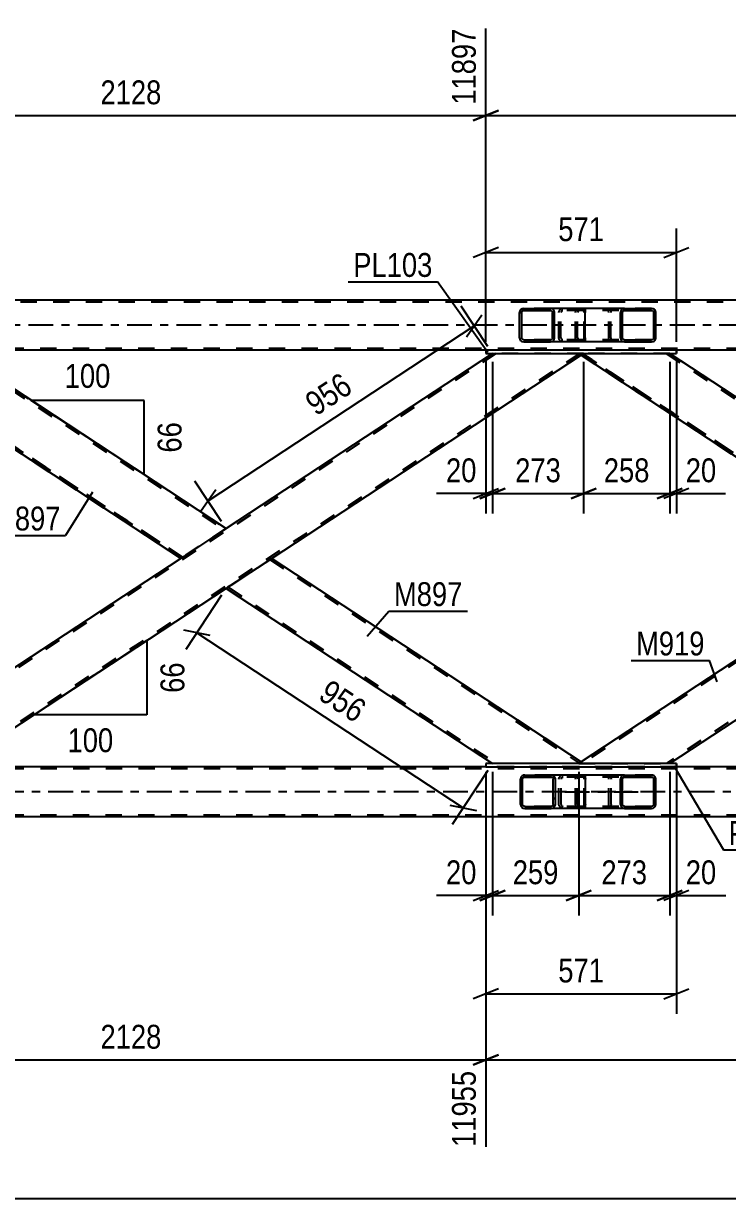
# Model space of a CAD drawing. Header units: millimetres. Extents: x -857 to 332, y -866 to -25.
# Drawn here: x -409.2 to -324.7, y -596 to -454.9 of the extents above; entities that cross this region are included whole.
import ezdxf

# ---------------------------------------------------------------- set-up
doc = ezdxf.new("R2010")
doc.units = ezdxf.units.MM
doc.linetypes.add('DXK_LINE_DOT2', pattern=[3.9198, 1.9599, -1.9599])
doc.linetypes.add('DXK_LINE_DOT3', pattern=[5.9187, 2.979, -0.9799, 0.9799, -0.9799])
doc.styles.add('Arial Narrow', font='ARIALN.TTF', dxfattribs={"height": 0.2})

# ---------------------------------------------------------------- blocks, each defined once
blk = doc.blocks.new('Part-570388934-8568 - 8534')
at = {"color": 2, "linetype": 'Continuous'}
for p, q in [((-384.43, -522.45), (-379.41, -519.15)), ((-379.41, -519.15), (-379.41, -519.15)), ((-379.41, -519.15), (-342.3, -543.56)), ((-384.83, -522.72), (-384.87, -522.74)), ((-384.87, -522.74), (-384.87, -522.74)), ((-384.87, -522.74), (-352.93, -543.75)), ((-384.43, -522.45), (-384.83, -522.72)), ((-342.33, -543.58), (-342.59, -543.75)), ((-342.58, -543.75), (-342.54, -543.71)), ((-342.3, -543.56), (-342.33, -543.58)), ((-342.3, -543.56), (-342.3, -543.56))]:
    blk.add_line(p, q, dxfattribs=at)
at = {"color": 7, "linetype": 'DXK_LINE_DOT2'}
for p, q in [((-379.63, -519.29), (-379.63, -519.29)), ((-379.63, -519.29), (-342.52, -543.7)), ((-379.63, -519.29), (-342.52, -543.7)), ((-379.41, -519.15), (-379.41, -519.15)), ((-379.41, -519.15), (-342.3, -543.56)), ((-384.87, -522.74), (-352.93, -543.75)), ((-384.43, -522.45), (-384.74, -522.65)), ((-384.51, -522.51), (-384.65, -522.59)), ((-384.65, -522.59), (-384.63, -522.58)), ((-384.65, -522.59), (-384.65, -522.59)), ((-384.65, -522.59), (-352.49, -543.75)), ((-384.65, -522.59), (-352.49, -543.75)), ((-384.59, -522.55), (-384.43, -522.45)), ((-342.58, -543.75), (-352.93, -543.75)), ((-342.59, -543.75), (-342.57, -543.73)), ((-342.54, -543.71), (-342.58, -543.75)), ((-342.43, -543.64), (-342.57, -543.73)), ((-342.54, -543.71), (-342.52, -543.7)), ((-342.52, -543.7), (-342.54, -543.71)), ((-342.52, -543.7), (-342.52, -543.7)), ((-342.3, -543.56), (-342.3, -543.56))]:
    blk.add_line(p, q, dxfattribs=at)
blk = doc.blocks.new('Part-570388934-8553 - 8534')
at = {"color": 7, "linetype": 'DXK_LINE_DOT2'}
for p, q in [((-352.49, -494.55), (-427.29, -543.75)), ((-342.45, -494.55), (-417.24, -543.75)), ((-342.01, -494.55), (-352.93, -494.55)), ((-352.93, -494.55), (-352.93, -494.55)), ((-342.01, -494.55), (-342.3, -494.74)), ((-342.01, -494.55), (-342.01, -494.55)), ((-384.87, -515.56), (-390.33, -519.15)), ((-379.41, -519.15), (-384.87, -522.74)), ((-427.72, -543.75), (-427.43, -543.56)), ((-427.72, -543.75), (-427.72, -543.75)), ((-427.72, -543.75), (-416.81, -543.75))]:
    blk.add_line(p, q, dxfattribs=at)
at = {"color": 2, "linetype": 'Continuous'}
for p, q in [((-352.93, -494.55), (-384.87, -515.56)), ((-342.3, -494.74), (-379.41, -519.15)), ((-390.33, -519.15), (-427.43, -543.56)), ((-384.87, -522.74), (-416.81, -543.75))]:
    blk.add_line(p, q, dxfattribs=at)
blk = doc.blocks.new('Part-570388934-8610 - 8534')
at = {"linetype": 'Continuous'}
h = blk.add_hatch(dxfattribs=at)
h.set_pattern_fill('', scale=0.7, style=0, pattern_type=0)
h.set_pattern_definition([(45, (-349.6388, -492.8504), (-1.57154, 1.57154), [])])
h.paths.add_polyline_path([(-349.68, -492.67), (-349.64, -492.85), (-349.53, -493.01), (-349.37, -493.11), (-349.17, -493.15), (-345.98, -493.15), (-345.79, -493.11), (-345.63, -493.01), (-345.52, -492.85), (-345.48, -492.67), (-345.48, -489.63), (-345.52, -489.44), (-345.63, -489.29), (-345.79, -489.18), (-345.98, -489.15), (-349.17, -489.15), (-349.37, -489.18), (-349.53, -489.29), (-349.64, -489.44), (-349.68, -489.63)])
h.paths.add_polyline_path([(-349.41, -489.53), (-349.35, -489.46), (-349.27, -489.4), (-349.17, -489.39), (-345.98, -489.39), (-345.89, -489.4), (-345.81, -489.46), (-345.75, -489.53), (-345.73, -489.63), (-345.73, -492.67), (-345.75, -492.76), (-345.81, -492.84), (-345.89, -492.89), (-345.98, -492.91), (-349.17, -492.91), (-349.27, -492.89), (-349.35, -492.84), (-349.41, -492.76), (-349.43, -492.67), (-349.43, -489.63)])
at = {"color": 2, "linetype": 'Continuous'}
for p, q in [((-349.17, -489.15), (-349.37, -489.18)), ((-349.27, -489.4), (-349.17, -489.39)), ((-349.17, -489.15), (-345.98, -489.15)), ((-349.17, -489.39), (-345.98, -489.39)), ((-342.07, -489.15), (-345.98, -489.15)), ((-345.79, -489.18), (-345.98, -489.15)), ((-345.98, -489.39), (-345.89, -489.4)), ((-342.07, -489.15), (-341.97, -489.18)), ((-341.97, -489.18), (-341.88, -489.29)), ((-341.88, -489.29), (-341.83, -489.44)), ((-349.64, -489.44), (-349.68, -489.63)), ((-349.68, -492.67), (-349.68, -489.63)), ((-349.43, -489.63), (-349.41, -489.53)), ((-349.43, -492.67), (-349.43, -489.63)), ((-349.41, -489.53), (-349.35, -489.46)), ((-349.35, -489.46), (-349.27, -489.4)), ((-345.89, -489.4), (-345.81, -489.46)), ((-345.81, -489.46), (-345.75, -489.53)), ((-345.75, -489.53), (-345.73, -489.63)), ((-345.73, -492.67), (-345.73, -489.63)), ((-345.48, -489.63), (-345.52, -489.44)), ((-345.48, -492.67), (-345.48, -489.63)), ((-341.83, -489.44), (-341.81, -489.63)), ((-341.81, -492.67), (-341.81, -489.63)), ((-349.68, -492.67), (-349.64, -492.85)), ((-349.41, -492.76), (-349.43, -492.67)), ((-349.35, -492.84), (-349.41, -492.76)), ((-349.37, -493.11), (-349.17, -493.15)), ((-349.27, -492.89), (-349.35, -492.84)), ((-349.17, -492.91), (-349.27, -492.89)), ((-349.17, -492.91), (-345.98, -492.91)), ((-349.17, -493.15), (-345.98, -493.15)), ((-345.89, -492.89), (-345.98, -492.91)), ((-345.98, -493.15), (-345.79, -493.11)), ((-342.07, -493.15), (-345.98, -493.15)), ((-345.81, -492.84), (-345.89, -492.89)), ((-345.75, -492.76), (-345.81, -492.84)), ((-345.73, -492.67), (-345.75, -492.76)), ((-345.52, -492.85), (-345.48, -492.67)), ((-341.97, -493.11), (-342.07, -493.15)), ((-341.88, -493.01), (-341.97, -493.11)), ((-341.83, -492.85), (-341.88, -493.01)), ((-341.81, -492.67), (-341.83, -492.85))]:
    blk.add_line(p, q, dxfattribs=at)
at = {"color": 7, "linetype": 'DXK_LINE_DOT2'}
for p, q in [((-345.98, -489.15), (-349.17, -489.15)), ((-342.07, -489.39), (-349.17, -489.39)), ((-344.67, -489.18), (-344.48, -489.15)), ((-344.58, -489.4), (-344.48, -489.39)), ((-342.97, -489.39), (-342.97, -489.15)), ((-342.02, -489.4), (-342.07, -489.39)), ((-344.99, -489.63), (-344.95, -489.44)), ((-344.99, -492.67), (-344.99, -489.63)), ((-344.71, -489.53), (-344.73, -489.63)), ((-344.73, -492.67), (-344.73, -489.63)), ((-344.66, -489.46), (-344.71, -489.53)), ((-344.66, -489.46), (-344.64, -489.44)), ((-344.64, -489.44), (-344.58, -489.4)), ((-341.98, -489.46), (-342.02, -489.4)), ((-341.95, -489.53), (-341.98, -489.46)), ((-341.94, -489.63), (-341.95, -489.53)), ((-341.94, -492.67), (-341.94, -489.63)), ((-342.07, -492.91), (-349.17, -492.91)), ((-345.98, -493.15), (-349.17, -493.15)), ((-344.95, -492.85), (-344.99, -492.67)), ((-344.73, -492.67), (-344.71, -492.76)), ((-344.71, -492.76), (-344.66, -492.84)), ((-344.48, -493.15), (-344.67, -493.11)), ((-344.66, -492.84), (-344.64, -492.85)), ((-344.64, -492.85), (-344.58, -492.89)), ((-344.58, -492.89), (-344.48, -492.91)), ((-342.97, -493.15), (-342.97, -492.91)), ((-342.07, -492.91), (-342.02, -492.89)), ((-342.02, -492.89), (-341.98, -492.84)), ((-341.98, -492.84), (-341.95, -492.76)), ((-341.95, -492.76), (-341.94, -492.67))]:
    blk.add_line(p, q, dxfattribs=at)
at = {"color": 2, "linetype": 'Continuous'}
for centre, start, end in [((-349.19, -489.64), 111.1513, 156.1048), ((-345.97, -489.64), 23.8952, 68.8487), ((-349.19, -492.65), 203.8952, 248.8487), ((-345.97, -492.65), 291.1513, 336.1048)]:
    blk.add_arc(centre, 0.492, start, end, dxfattribs=at)
at = {"color": 7, "linetype": 'DXK_LINE_DOT2'}
for centre, start, end in [((-344.5, -489.64), 111.1513, 156.1048), ((-344.5, -492.65), 203.8952, 248.8487)]:
    blk.add_arc(centre, 0.492, start, end, dxfattribs=at)
blk = doc.blocks.new('Part-570388934-8655 - 8534')
at = {"linetype": 'Continuous'}
h = blk.add_hatch(dxfattribs=at)
h.set_pattern_fill('', scale=0.7, style=0, pattern_type=0)
h.set_pattern_definition([(45, (-337.5475, -548.8494), (-1.57154, 1.57154), [])])
h.paths.add_polyline_path([(-337.59, -548.67), (-337.55, -548.85), (-337.44, -549.01), (-337.27, -549.11), (-337.08, -549.15), (-333.84, -549.15), (-333.64, -549.11), (-333.48, -549.01), (-333.37, -548.85), (-333.33, -548.67), (-333.33, -545.63), (-333.37, -545.44), (-333.48, -545.29), (-333.64, -545.18), (-333.84, -545.15), (-337.08, -545.15), (-337.27, -545.18), (-337.44, -545.29), (-337.55, -545.44), (-337.59, -545.63)])
h.paths.add_polyline_path([(-337.31, -545.53), (-337.26, -545.46), (-337.17, -545.4), (-337.08, -545.39), (-333.84, -545.39), (-333.74, -545.4), (-333.66, -545.46), (-333.6, -545.53), (-333.59, -545.63), (-333.59, -548.67), (-333.6, -548.76), (-333.66, -548.84), (-333.74, -548.89), (-333.84, -548.91), (-337.08, -548.91), (-337.17, -548.89), (-337.26, -548.84), (-337.31, -548.76), (-337.33, -548.67), (-337.33, -545.63)])
at = {"color": 7, "linetype": 'DXK_LINE_DOT2'}
for p, q in [((-342.97, -545.63), (-342.93, -545.44)), ((-342.97, -548.67), (-342.97, -545.63)), ((-342.7, -545.53), (-342.72, -545.63)), ((-342.72, -548.67), (-342.72, -545.63)), ((-342.64, -545.46), (-342.7, -545.53)), ((-342.66, -545.18), (-342.46, -545.15)), ((-342.56, -545.4), (-342.64, -545.46)), ((-342.46, -545.39), (-342.56, -545.4)), ((-342.06, -545.15), (-342.46, -545.15)), ((-333.84, -545.39), (-342.46, -545.39)), ((-339.23, -545.15), (-339.03, -545.18)), ((-339.13, -545.4), (-339.23, -545.39)), ((-339.05, -545.46), (-339.13, -545.4)), ((-338.99, -545.53), (-339.05, -545.46)), ((-338.97, -545.63), (-338.99, -545.53)), ((-338.97, -548.67), (-338.97, -545.63)), ((-338.75, -545.44), (-338.71, -545.63)), ((-338.71, -548.67), (-338.71, -545.63)), ((-333.84, -545.15), (-337.08, -545.15)), ((-342.93, -548.85), (-342.97, -548.67)), ((-342.72, -548.67), (-342.7, -548.76)), ((-342.7, -548.76), (-342.64, -548.84)), ((-342.46, -549.15), (-342.66, -549.11)), ((-342.64, -548.84), (-342.56, -548.89)), ((-342.56, -548.89), (-342.46, -548.91)), ((-333.84, -548.91), (-342.46, -548.91)), ((-342.06, -549.15), (-342.46, -549.15)), ((-339.23, -548.91), (-339.13, -548.89)), ((-339.03, -549.11), (-339.23, -549.15)), ((-339.13, -548.89), (-339.05, -548.84)), ((-339.05, -548.84), (-338.99, -548.76)), ((-338.99, -548.76), (-338.97, -548.67)), ((-338.71, -548.67), (-338.75, -548.85)), ((-333.84, -549.15), (-337.08, -549.15))]:
    blk.add_line(p, q, dxfattribs=at)
at = {"color": 2, "linetype": 'Continuous'}
for p, q in [((-337.08, -545.15), (-342.06, -545.15)), ((-337.55, -545.44), (-337.59, -545.63)), ((-337.59, -548.67), (-337.59, -545.63)), ((-337.33, -545.63), (-337.31, -545.53)), ((-337.33, -548.67), (-337.33, -545.63)), ((-337.31, -545.53), (-337.26, -545.46)), ((-337.08, -545.15), (-337.27, -545.18)), ((-337.26, -545.46), (-337.17, -545.4)), ((-337.17, -545.4), (-337.08, -545.39)), ((-337.08, -545.15), (-333.84, -545.15)), ((-337.08, -545.39), (-333.84, -545.39)), ((-333.64, -545.18), (-333.84, -545.15)), ((-333.84, -545.39), (-333.74, -545.4)), ((-333.74, -545.4), (-333.66, -545.46)), ((-333.66, -545.46), (-333.6, -545.53)), ((-333.6, -545.53), (-333.59, -545.63)), ((-333.59, -548.67), (-333.59, -545.63)), ((-333.33, -545.63), (-333.37, -545.44)), ((-333.33, -548.67), (-333.33, -545.63)), ((-337.08, -549.15), (-342.06, -549.15)), ((-337.59, -548.67), (-337.55, -548.85)), ((-337.31, -548.76), (-337.33, -548.67)), ((-337.26, -548.84), (-337.31, -548.76)), ((-337.27, -549.11), (-337.08, -549.15)), ((-337.17, -548.89), (-337.26, -548.84)), ((-337.08, -548.91), (-337.17, -548.89)), ((-337.08, -548.91), (-333.84, -548.91)), ((-337.08, -549.15), (-333.84, -549.15)), ((-333.74, -548.89), (-333.84, -548.91)), ((-333.84, -549.15), (-333.64, -549.11)), ((-333.66, -548.84), (-333.74, -548.89)), ((-333.6, -548.76), (-333.66, -548.84)), ((-333.59, -548.67), (-333.6, -548.76)), ((-333.37, -548.85), (-333.33, -548.67))]:
    blk.add_line(p, q, dxfattribs=at)
at = {"color": 7, "linetype": 'DXK_LINE_DOT3'}
blk.add_line((-344.26, -547.15), (-335.46, -547.15), dxfattribs=at)
at = {"color": 7, "linetype": 'DXK_LINE_DOT2'}
for centre, start, end in [((-342.48, -545.65), 110.7583, 155.68), ((-339.21, -545.65), 24.32, 69.2417), ((-342.48, -548.64), 204.32, 249.2417), ((-339.21, -548.64), 290.7583, 335.68)]:
    blk.add_arc(centre, 0.496, start, end, dxfattribs=at)
at = {"color": 2, "linetype": 'Continuous'}
for centre, start, end in [((-337.1, -545.65), 110.7583, 155.6801), ((-333.82, -545.65), 24.3199, 69.2417), ((-337.1, -548.64), 204.3199, 249.2417), ((-333.82, -548.64), 290.7583, 335.6801)]:
    blk.add_arc(centre, 0.496, start, end, dxfattribs=at)
blk = doc.blocks.new('Part-570388934-8715 - 8534')
at = {"color": 7, "linetype": 'DXK_LINE_DOT2'}
for p, q in [((-267.36, -494.55), (-342.15, -543.75)), ((-267.79, -494.55), (-259.18, -494.55)), ((-267.79, -494.55), (-267.79, -494.55)), ((-259.18, -494.55), (-259.18, -496.06)), ((-259.18, -495.77), (-332.11, -543.75)), ((-259.18, -496.06), (-259.18, -496.06)), ((-299.73, -515.56), (-305.19, -519.15)), ((-294.27, -519.15), (-299.73, -522.74)), ((-342.3, -543.56), (-342.59, -543.75)), ((-342.59, -543.75), (-342.59, -543.75)), ((-342.59, -543.75), (-331.67, -543.75))]:
    blk.add_line(p, q, dxfattribs=at)
at = {"color": 2, "linetype": 'Continuous'}
for p, q in [((-267.79, -494.55), (-299.73, -515.56)), ((-259.18, -494.55), (-259.18, -496.06)), ((-259.18, -496.06), (-294.27, -519.15)), ((-305.19, -519.15), (-342.3, -543.56)), ((-299.73, -522.74), (-331.67, -543.75))]:
    blk.add_line(p, q, dxfattribs=at)
blk = doc.blocks.new('Part-570388934-8701 - 8534')
at = {"linetype": 'Continuous'}
h = blk.add_hatch(dxfattribs=at)
h.set_pattern_fill('', scale=0.7, style=0, pattern_type=0)
h.set_pattern_definition([(45, (-349.5386, -548.8494), (-1.57154, 1.57154), [])])
h.paths.add_polyline_path([(-349.58, -548.67), (-349.54, -548.85), (-349.43, -549.01), (-349.27, -549.11), (-349.07, -549.15), (-345.89, -549.15), (-345.7, -549.11), (-345.53, -549.01), (-345.43, -548.85), (-345.39, -548.67), (-345.39, -545.63), (-345.43, -545.44), (-345.53, -545.29), (-345.7, -545.18), (-345.89, -545.15), (-349.07, -545.15), (-349.27, -545.18), (-349.43, -545.29), (-349.54, -545.44), (-349.58, -545.63)])
h.paths.add_polyline_path([(-349.31, -545.53), (-349.25, -545.46), (-349.17, -545.4), (-349.07, -545.39), (-345.89, -545.39), (-345.79, -545.4), (-345.71, -545.46), (-345.66, -545.53), (-345.64, -545.63), (-345.64, -548.67), (-345.66, -548.76), (-345.71, -548.84), (-345.79, -548.89), (-345.89, -548.91), (-349.07, -548.91), (-349.17, -548.89), (-349.25, -548.84), (-349.31, -548.76), (-349.33, -548.67), (-349.33, -545.63)])
at = {"color": 2, "linetype": 'Continuous'}
for p, q in [((-349.54, -545.44), (-349.58, -545.63)), ((-349.58, -548.67), (-349.58, -545.63)), ((-349.33, -545.63), (-349.31, -545.53)), ((-349.33, -548.67), (-349.33, -545.63)), ((-349.31, -545.53), (-349.25, -545.46)), ((-349.07, -545.15), (-349.27, -545.18)), ((-349.25, -545.46), (-349.17, -545.4)), ((-349.17, -545.4), (-349.07, -545.39)), ((-349.07, -545.15), (-345.89, -545.15)), ((-349.07, -545.39), (-345.89, -545.39)), ((-342.06, -545.15), (-345.89, -545.15)), ((-345.7, -545.18), (-345.89, -545.15)), ((-345.89, -545.39), (-345.79, -545.4)), ((-345.79, -545.4), (-345.71, -545.46)), ((-345.71, -545.46), (-345.66, -545.53)), ((-345.66, -545.53), (-345.64, -545.63)), ((-345.64, -548.67), (-345.64, -545.63)), ((-345.39, -545.63), (-345.43, -545.44)), ((-345.39, -548.67), (-345.39, -545.63)), ((-342.06, -545.15), (-341.96, -545.18)), ((-341.96, -545.18), (-341.87, -545.29)), ((-341.87, -545.29), (-341.81, -545.44)), ((-341.81, -545.44), (-341.79, -545.63)), ((-341.79, -548.67), (-341.79, -545.63)), ((-349.58, -548.67), (-349.54, -548.85)), ((-349.31, -548.76), (-349.33, -548.67)), ((-349.25, -548.84), (-349.31, -548.76)), ((-349.27, -549.11), (-349.07, -549.15)), ((-349.17, -548.89), (-349.25, -548.84)), ((-349.07, -548.91), (-349.17, -548.89)), ((-349.07, -548.91), (-345.89, -548.91)), ((-349.07, -549.15), (-345.89, -549.15)), ((-345.79, -548.89), (-345.89, -548.91)), ((-345.89, -549.15), (-345.7, -549.11)), ((-342.06, -549.15), (-345.89, -549.15)), ((-345.71, -548.84), (-345.79, -548.89)), ((-345.66, -548.76), (-345.71, -548.84)), ((-345.64, -548.67), (-345.66, -548.76)), ((-345.43, -548.85), (-345.39, -548.67)), ((-341.96, -549.11), (-342.06, -549.15)), ((-341.87, -549.01), (-341.96, -549.11)), ((-341.81, -548.85), (-341.87, -549.01)), ((-341.79, -548.67), (-341.81, -548.85))]:
    blk.add_line(p, q, dxfattribs=at)
at = {"color": 7, "linetype": 'DXK_LINE_DOT2'}
for p, q in [((-345.89, -545.15), (-349.07, -545.15)), ((-342.06, -545.39), (-349.07, -545.39)), ((-344.97, -545.63), (-344.93, -545.44)), ((-344.97, -548.67), (-344.97, -545.63)), ((-344.69, -545.53), (-344.71, -545.63)), ((-344.71, -548.67), (-344.71, -545.63)), ((-344.64, -545.46), (-344.69, -545.53)), ((-344.65, -545.18), (-344.46, -545.15)), ((-344.64, -545.46), (-344.62, -545.44)), ((-344.62, -545.44), (-344.56, -545.4)), ((-344.56, -545.4), (-344.46, -545.39)), ((-342.97, -545.39), (-342.97, -545.15)), ((-342.01, -545.4), (-342.06, -545.39)), ((-341.96, -545.46), (-342.01, -545.4)), ((-341.93, -545.53), (-341.96, -545.46)), ((-341.92, -545.63), (-341.93, -545.53)), ((-341.92, -548.67), (-341.92, -545.63)), ((-342.06, -548.91), (-349.07, -548.91)), ((-345.89, -549.15), (-349.07, -549.15)), ((-344.93, -548.85), (-344.97, -548.67)), ((-344.71, -548.67), (-344.69, -548.76)), ((-344.69, -548.76), (-344.64, -548.84)), ((-344.46, -549.15), (-344.65, -549.11)), ((-344.64, -548.84), (-344.56, -548.89)), ((-344.56, -548.89), (-344.46, -548.91)), ((-342.97, -549.15), (-342.97, -548.91)), ((-342.06, -548.91), (-342.01, -548.89)), ((-342.01, -548.89), (-341.96, -548.84)), ((-341.96, -548.84), (-341.93, -548.76)), ((-341.93, -548.76), (-341.92, -548.67))]:
    blk.add_line(p, q, dxfattribs=at)
at = {"color": 2, "linetype": 'Continuous'}
for centre, start, end in [((-349.09, -545.64), 111.1941, 156.1506), ((-345.88, -545.64), 23.8494, 68.8059), ((-349.09, -548.65), 203.8494, 248.8059), ((-345.88, -548.65), 291.1941, 336.1506)]:
    blk.add_arc(centre, 0.492, start, end, dxfattribs=at)
at = {"color": 7, "linetype": 'DXK_LINE_DOT2'}
for centre, start, end in [((-344.48, -545.64), 111.1941, 156.1506), ((-344.48, -548.65), 203.8494, 248.8059)]:
    blk.add_arc(centre, 0.492, start, end, dxfattribs=at)
blk = doc.blocks.new('Part-570388934-8998 - 8534')
at = {"color": 2, "linetype": 'Continuous'}
for p, q in [((-353.73, -494.15), (-353.73, -494.55)), ((-330.87, -494.15), (-353.73, -494.15)), ((-353.73, -494.55), (-330.87, -494.55)), ((-330.87, -494.15), (-330.87, -494.55)), ((-330.87, -494.15), (-330.87, -494.15)), ((-330.87, -494.55), (-330.87, -494.55))]:
    blk.add_line(p, q, dxfattribs=at)
at = {"color": 7, "linetype": 'DXK_LINE_DOT2'}
for p, q in [((-353.73, -494.15), (-353.73, -494.55)), ((-330.87, -494.55), (-330.87, -494.15)), ((-330.87, -494.15), (-330.87, -494.15)), ((-330.87, -494.55), (-330.87, -494.55))]:
    blk.add_line(p, q, dxfattribs=at)
blk = doc.blocks.new('Part-570388934-9041 - 8534')
at = {"color": 2, "linetype": 'Continuous'}
for p, q in [((-353.73, -543.75), (-353.73, -544.15)), ((-330.87, -543.75), (-353.73, -543.75)), ((-353.73, -544.15), (-330.87, -544.15)), ((-330.87, -543.75), (-330.87, -544.15)), ((-330.87, -543.75), (-330.87, -543.75)), ((-330.87, -544.15), (-330.87, -544.15))]:
    blk.add_line(p, q, dxfattribs=at)
at = {"color": 7, "linetype": 'DXK_LINE_DOT2'}
for p, q in [((-353.73, -543.75), (-353.73, -544.15)), ((-330.87, -544.15), (-330.87, -543.75)), ((-330.87, -543.75), (-330.87, -543.75)), ((-330.87, -544.15), (-330.87, -544.15))]:
    blk.add_line(p, q, dxfattribs=at)
blk = doc.blocks.new('Part-570388934-9056 - 8534')
at = {"color": 2, "linetype": 'Continuous'}
for p, q in [((-342.3, -494.74), (-342.27, -494.72)), ((-305.19, -519.15), (-342.3, -494.74)), ((-342.3, -494.74), (-342.3, -494.74)), ((-342.27, -494.72), (-342.01, -494.55)), ((-342.07, -494.58), (-342.03, -494.55)), ((-331.67, -494.55), (-299.73, -515.56)), ((-300.17, -515.84), (-305.19, -519.15)), ((-299.77, -515.58), (-300.17, -515.84)), ((-299.77, -515.58), (-299.73, -515.56)), ((-299.73, -515.56), (-299.73, -515.56)), ((-305.19, -519.15), (-305.19, -519.15))]:
    blk.add_line(p, q, dxfattribs=at)
at = {"color": 7, "linetype": 'DXK_LINE_DOT2'}
for p, q in [((-342.27, -494.72), (-342.3, -494.74)), ((-342.3, -494.74), (-305.19, -519.15)), ((-342.03, -494.56), (-342.27, -494.72)), ((-304.97, -519), (-342.08, -494.59)), ((-342.08, -494.59), (-342.08, -494.59)), ((-342.08, -494.59), (-304.97, -519)), ((-342.07, -494.58), (-342.03, -494.55)), ((-331.67, -494.55), (-342.03, -494.55)), ((-342.01, -494.55), (-342.03, -494.56)), ((-332.11, -494.55), (-299.95, -515.7)), ((-332.11, -494.55), (-299.95, -515.7)), ((-331.67, -494.55), (-299.73, -515.56)), ((-300.17, -515.84), (-299.86, -515.64)), ((-299.95, -515.7), (-300.17, -515.84)), ((-299.95, -515.7), (-299.95, -515.7)), ((-299.73, -515.56), (-299.73, -515.56)), ((-304.97, -519), (-304.96, -518.99)), ((-304.97, -519), (-304.97, -519)), ((-304.96, -518.99), (-304.76, -518.86))]:
    blk.add_line(p, q, dxfattribs=at)
blk = doc.blocks.new('Part-570388934-9061 - 8534')
at = {"color": 2, "linetype": 'Continuous'}
for p, q in [((-427.43, -494.74), (-427.4, -494.72)), ((-390.33, -519.15), (-427.43, -494.74)), ((-427.43, -494.74), (-427.43, -494.74)), ((-427.4, -494.72), (-427.14, -494.55)), ((-427.2, -494.58), (-427.16, -494.55)), ((-416.81, -494.55), (-384.87, -515.56)), ((-385.3, -515.84), (-390.33, -519.15)), ((-384.9, -515.58), (-385.3, -515.84)), ((-384.9, -515.58), (-384.87, -515.56)), ((-384.87, -515.56), (-384.87, -515.56)), ((-390.33, -519.15), (-390.33, -519.15))]:
    blk.add_line(p, q, dxfattribs=at)
at = {"color": 7, "linetype": 'DXK_LINE_DOT2'}
for p, q in [((-427.4, -494.72), (-427.43, -494.74)), ((-427.43, -494.74), (-390.33, -519.15)), ((-427.16, -494.56), (-427.4, -494.72)), ((-390.11, -519), (-427.22, -494.59)), ((-427.22, -494.59), (-427.22, -494.59)), ((-427.22, -494.59), (-390.11, -519)), ((-427.2, -494.58), (-427.16, -494.55)), ((-416.81, -494.55), (-427.16, -494.55)), ((-427.14, -494.55), (-427.16, -494.56)), ((-417.24, -494.55), (-385.09, -515.7)), ((-417.24, -494.55), (-385.09, -515.7)), ((-416.81, -494.55), (-384.87, -515.56)), ((-385.3, -515.84), (-385, -515.64)), ((-385.09, -515.7), (-385.3, -515.84)), ((-385.09, -515.7), (-385.09, -515.7)), ((-384.87, -515.56), (-384.87, -515.56)), ((-390.11, -519), (-390.09, -518.99)), ((-390.11, -519), (-390.11, -519)), ((-390.09, -518.99), (-389.89, -518.86))]:
    blk.add_line(p, q, dxfattribs=at)
blk = doc.blocks.new('Part-570388934-9082 - 8534')
at = {"color": 7, "linetype": 'DXK_LINE_DOT2'}
for p, q in [((-107.3, -544.39), (-787.4, -544.39)), ((-107.3, -544.15), (-779.4, -544.15)), ((-330.87, -544.15), (-353.73, -544.15)), ((-787.4, -549.91), (-107.3, -549.91))]:
    blk.add_line(p, q, dxfattribs=at)
at = {"color": 2, "linetype": 'Continuous'}
for p, q in [((-353.73, -544.15), (-416.01, -544.15)), ((-268.6, -544.15), (-330.87, -544.15)), ((-111.3, -550.15), (-787.4, -550.15))]:
    blk.add_line(p, q, dxfattribs=at)
at = {"color": 7, "linetype": 'DXK_LINE_DOT3'}
blk.add_line((-107.3, -547.15), (-787.4, -547.15), dxfattribs=at)
blk = doc.blocks.new('Part-570388934-9105 - 8534')
at = {"color": 7, "linetype": 'DXK_LINE_DOT2'}
for p, q in [((-109.68, -488.39), (-787.4, -488.39)), ((-109.68, -488.15), (-685.47, -488.15)), ((-787.4, -493.91), (-109.68, -493.91)), ((-109.68, -494.15), (-779.4, -494.15)), ((-330.87, -494.15), (-353.73, -494.15))]:
    blk.add_line(p, q, dxfattribs=at)
at = {"color": 2, "linetype": 'Continuous'}
for p, q in [((-259.99, -488.15), (-509.2, -488.15)), ((-353.73, -494.15), (-416.01, -494.15)), ((-268.59, -494.15), (-330.87, -494.15))]:
    blk.add_line(p, q, dxfattribs=at)
at = {"color": 7, "linetype": 'DXK_LINE_DOT3'}
blk.add_line((-109.68, -491.15), (-787.4, -491.15), dxfattribs=at)
blk = doc.blocks.new('Part-570388934-9137 - 8534')
at = {"linetype": 'Continuous'}
h = blk.add_hatch(dxfattribs=at)
h.set_pattern_fill('', scale=0.7, style=0, pattern_type=0)
h.set_pattern_definition([(45, (-337.5482, -492.8504), (-1.57154, 1.57154), [])])
h.paths.add_polyline_path([(-337.59, -492.67), (-337.55, -492.85), (-337.44, -493.01), (-337.27, -493.11), (-337.08, -493.15), (-333.84, -493.15), (-333.65, -493.11), (-333.48, -493.01), (-333.37, -492.85), (-333.33, -492.67), (-333.33, -489.63), (-333.37, -489.44), (-333.48, -489.29), (-333.65, -489.18), (-333.84, -489.15), (-337.08, -489.15), (-337.27, -489.18), (-337.44, -489.29), (-337.55, -489.44), (-337.59, -489.63)])
h.paths.add_polyline_path([(-337.31, -489.53), (-337.26, -489.46), (-337.17, -489.4), (-337.08, -489.39), (-333.84, -489.39), (-333.74, -489.4), (-333.66, -489.46), (-333.61, -489.53), (-333.59, -489.63), (-333.59, -492.67), (-333.61, -492.76), (-333.66, -492.84), (-333.74, -492.89), (-333.84, -492.91), (-337.08, -492.91), (-337.17, -492.89), (-337.26, -492.84), (-337.31, -492.76), (-337.33, -492.67), (-337.33, -489.63)])
at = {"color": 7, "linetype": 'DXK_LINE_DOT2'}
for p, q in [((-342.66, -489.18), (-342.46, -489.15)), ((-342.46, -489.39), (-342.56, -489.4)), ((-342.07, -489.15), (-342.46, -489.15)), ((-333.84, -489.39), (-342.46, -489.39)), ((-339.23, -489.15), (-339.03, -489.18)), ((-339.13, -489.4), (-339.23, -489.39)), ((-333.84, -489.15), (-337.08, -489.15)), ((-342.97, -489.63), (-342.93, -489.44)), ((-342.97, -492.67), (-342.97, -489.63)), ((-342.7, -489.53), (-342.72, -489.63)), ((-342.72, -492.67), (-342.72, -489.63)), ((-342.64, -489.46), (-342.7, -489.53)), ((-342.56, -489.4), (-342.64, -489.46)), ((-339.05, -489.46), (-339.13, -489.4)), ((-338.99, -489.53), (-339.05, -489.46)), ((-338.97, -489.63), (-338.99, -489.53)), ((-338.97, -492.67), (-338.97, -489.63)), ((-338.75, -489.44), (-338.72, -489.63)), ((-338.72, -492.67), (-338.72, -489.63)), ((-342.93, -492.85), (-342.97, -492.67)), ((-342.72, -492.67), (-342.7, -492.76)), ((-342.7, -492.76), (-342.64, -492.84)), ((-342.46, -493.15), (-342.66, -493.11)), ((-342.64, -492.84), (-342.56, -492.89)), ((-342.56, -492.89), (-342.46, -492.91)), ((-333.84, -492.91), (-342.46, -492.91)), ((-342.07, -493.15), (-342.46, -493.15)), ((-339.23, -492.91), (-339.13, -492.89)), ((-339.03, -493.11), (-339.23, -493.15)), ((-339.13, -492.89), (-339.05, -492.84)), ((-339.05, -492.84), (-338.99, -492.76)), ((-338.99, -492.76), (-338.97, -492.67)), ((-338.72, -492.67), (-338.75, -492.85)), ((-333.84, -493.15), (-337.08, -493.15))]:
    blk.add_line(p, q, dxfattribs=at)
at = {"color": 2, "linetype": 'Continuous'}
for p, q in [((-337.08, -489.15), (-342.07, -489.15)), ((-337.08, -489.15), (-337.27, -489.18)), ((-337.17, -489.4), (-337.08, -489.39)), ((-337.08, -489.15), (-333.84, -489.15)), ((-337.08, -489.39), (-333.84, -489.39)), ((-333.65, -489.18), (-333.84, -489.15)), ((-333.84, -489.39), (-333.74, -489.4)), ((-337.55, -489.44), (-337.59, -489.63)), ((-337.59, -492.67), (-337.59, -489.63)), ((-337.33, -489.63), (-337.31, -489.53)), ((-337.33, -492.67), (-337.33, -489.63)), ((-337.31, -489.53), (-337.26, -489.46)), ((-337.26, -489.46), (-337.17, -489.4)), ((-333.74, -489.4), (-333.66, -489.46)), ((-333.66, -489.46), (-333.61, -489.53)), ((-333.61, -489.53), (-333.59, -489.63)), ((-333.59, -492.67), (-333.59, -489.63)), ((-333.33, -489.63), (-333.37, -489.44)), ((-333.33, -492.67), (-333.33, -489.63)), ((-337.08, -493.15), (-342.07, -493.15)), ((-337.59, -492.67), (-337.55, -492.85)), ((-337.31, -492.76), (-337.33, -492.67)), ((-337.26, -492.84), (-337.31, -492.76)), ((-337.27, -493.11), (-337.08, -493.15)), ((-337.17, -492.89), (-337.26, -492.84)), ((-337.08, -492.91), (-337.17, -492.89)), ((-337.08, -492.91), (-333.84, -492.91)), ((-337.08, -493.15), (-333.84, -493.15)), ((-333.74, -492.89), (-333.84, -492.91)), ((-333.84, -493.15), (-333.65, -493.11)), ((-333.66, -492.84), (-333.74, -492.89)), ((-333.61, -492.76), (-333.66, -492.84)), ((-333.59, -492.67), (-333.61, -492.76)), ((-333.37, -492.85), (-333.33, -492.67))]:
    blk.add_line(p, q, dxfattribs=at)
at = {"color": 7, "linetype": 'DXK_LINE_DOT2'}
for centre, start, end in [((-342.48, -489.65), 110.7583, 155.68), ((-339.21, -489.65), 24.32, 69.2417), ((-342.48, -492.65), 204.32, 249.2417), ((-339.21, -492.65), 290.7583, 335.68)]:
    blk.add_arc(centre, 0.496, start, end, dxfattribs=at)
at = {"color": 2, "linetype": 'Continuous'}
for centre, start, end in [((-337.1, -489.65), 110.7583, 155.6801), ((-333.82, -489.65), 24.3199, 69.2417), ((-337.1, -492.65), 204.3199, 249.2417), ((-333.82, -492.65), 290.7583, 335.6801)]:
    blk.add_arc(centre, 0.496, start, end, dxfattribs=at)
blk = doc.blocks.new('StraightDimension-570388934-9912 - 8534')
at = {"color": 7, "linetype": 'Continuous'}
for p, q in [((-331.67, -544.75), (-331.67, -562)), ((-330.87, -544.75), (-330.87, -562)), ((-333.17, -560.2), (-330.17, -559)), ((-329.37, -559), (-332.37, -560.2)), ((-331.67, -559.6), (-330.87, -559.6)), ((-330.87, -559.6), (-324.96, -559.6)), ((-330.87, -559.6), (-324.96, -559.6))]:
    blk.add_line(p, q, dxfattribs=at)
at = {"color": 0}
blk.add_wipeout([(-325.49, -558.85), (-325.49, -554.65), (-330.35, -554.65), (-330.35, -558.85)], dxfattribs=at)
at = {"color": 3, "style": 'Arial Narrow'}
blk.add_text('20', height=2.863, dxfattribs=at).set_placement((-329.75, -558.25))
blk = doc.blocks.new('StraightDimension-570388934-10656 - 8534')
at = {"color": 7, "linetype": 'Continuous'}
blk.add_line((-802.65, -595.97), (-106.5, -595.97), dxfattribs=at)
blk = doc.blocks.new('StraightDimension-570388934-10039 - 8534')
at = {"color": 7, "linetype": 'Continuous'}
for p, q in [((-353.73, -495.15), (-353.73, -513.75)), ((-352.93, -495.55), (-352.93, -513.75)), ((-353.73, -511.35), (-359.63, -511.35)), ((-353.73, -511.35), (-359.63, -511.35)), ((-355.23, -511.95), (-352.23, -510.75)), ((-351.43, -510.75), (-354.43, -511.95)), ((-353.73, -511.35), (-352.93, -511.35))]:
    blk.add_line(p, q, dxfattribs=at)
at = {"color": 0}
blk.add_wipeout([(-354.25, -510.6), (-354.25, -506.4), (-359.11, -506.4), (-359.11, -510.6)], dxfattribs=at)
at = {"color": 3, "style": 'Arial Narrow'}
blk.add_text('20', height=2.863, dxfattribs=at).set_placement((-358.51, -510))
blk = doc.blocks.new('StraightDimension-570388934-10047 - 8534')
at = {"color": 7, "linetype": 'Continuous'}
for p, q in [((-331.67, -495.55), (-331.67, -513.75)), ((-330.87, -495.15), (-330.87, -513.75)), ((-333.17, -511.95), (-330.17, -510.75)), ((-329.37, -510.75), (-332.37, -511.95)), ((-331.67, -511.35), (-330.87, -511.35)), ((-330.87, -511.35), (-324.97, -511.35)), ((-330.87, -511.35), (-324.97, -511.35))]:
    blk.add_line(p, q, dxfattribs=at)
at = {"color": 0}
blk.add_wipeout([(-325.49, -510.6), (-325.49, -506.4), (-330.35, -506.4), (-330.35, -510.6)], dxfattribs=at)
at = {"color": 3, "style": 'Arial Narrow'}
blk.add_text('20', height=2.863, dxfattribs=at).set_placement((-329.75, -510))
blk = doc.blocks.new('StraightDimension-570388934-10221 - 8534')
at = {"color": 7, "linetype": 'Continuous'}
for p, q in [((-385.42, -523.57), (-389.7, -530.09)), ((-386.8, -528.4), (-389.97, -527.76)), ((-388.38, -528.08), (-356.44, -549.09)), ((-353.48, -544.58), (-357.76, -551.09)), ((-358.03, -548.77), (-354.86, -549.41))]:
    blk.add_line(p, q, dxfattribs=at)
at = {"color": 0}
blk.add_wipeout([(-369.21, -539.8), (-366.9, -536.29), (-372.49, -532.61), (-374.79, -536.12)], dxfattribs=at)
at = {"color": 3, "style": 'Arial Narrow'}
blk.add_text('956', height=2.863, rotation=-33.3347, dxfattribs=at).set_placement((-373.96, -535.95))
blk = doc.blocks.new('StraightDimension-570388934-10460 - 8534')
at = {"color": 7, "linetype": 'Continuous'}
for p, q in [((-438.86, -545.15), (-438.86, -587.95)), ((-353.73, -545.15), (-353.73, -589.78)), ((-437.36, -578.74), (-440.36, -579.94)), ((-438.86, -579.34), (-353.73, -579.34)), ((-355.23, -579.94), (-352.23, -578.74))]:
    blk.add_line(p, q, dxfattribs=at)
at = {"color": 0}
blk.add_wipeout([(-392.04, -578.59), (-392.04, -574.39), (-400.55, -574.39), (-400.55, -578.59)], dxfattribs=at)
at = {"color": 3, "style": 'Arial Narrow'}
blk.add_text('2128', height=2.863, dxfattribs=at).set_placement((-399.95, -577.99))
at = {"color": 0, "linetype": 'Continuous'}
blk.add_wipeout([(-354.33, -580.04), (-358.53, -580.04), (-358.53, -590.38), (-354.33, -590.38)], dxfattribs=at)
at = {"color": 3, "linetype": 'Continuous', "style": 'Arial Narrow'}
blk.add_text('11955', height=2.863, rotation=90.0002, dxfattribs=at).set_placement((-354.93, -589.78))
blk = doc.blocks.new('StraightDimension-570388934-10072 - 8534')
at = {"color": 7, "linetype": 'Continuous'}
for p, q in [((-353.73, -545.15), (-353.73, -573.79)), ((-330.87, -545.15), (-330.87, -573.79)), ((-352.23, -570.79), (-355.23, -571.99)), ((-332.37, -571.99), (-329.37, -570.79)), ((-353.73, -571.39), (-330.87, -571.39))]:
    blk.add_line(p, q, dxfattribs=at)
at = {"color": 0}
blk.add_wipeout([(-338.96, -570.64), (-338.96, -566.44), (-345.64, -566.44), (-345.64, -570.64)], dxfattribs=at)
at = {"color": 3, "style": 'Arial Narrow'}
blk.add_text('571', height=2.863, dxfattribs=at).set_placement((-345.04, -570.04))
blk = doc.blocks.new('AngleDimension-570388934-9273 - 8534')
at = {"color": 7, "linetype": 'Continuous'}
for p, q in [((-394.39, -529), (-407.92, -537.9)), ((-394.39, -529), (-394.39, -537.9)), ((-400.79, -533.21), (-407.92, -537.9)), ((-394.39, -537.9), (-407.92, -537.9))]:
    blk.add_line(p, q, dxfattribs=at)
at = {"color": 0}
for points in [[(-389.29, -531.02), (-393.49, -531.02), (-393.49, -535.88), (-389.29, -535.88)], [(-397.82, -543), (-397.82, -538.8), (-404.5, -538.8), (-404.5, -543)]]:
    blk.add_wipeout(points, dxfattribs=at)
at = {"color": 3, "style": 'Arial Narrow'}
blk.add_text('66', height=2.863, rotation=90.0002, dxfattribs=at).set_placement((-389.89, -535.28))
blk.add_text('100', height=2.863, dxfattribs=at).set_placement((-403.9, -542.4))
blk = doc.blocks.new('StraightDimension-570388934-9888 - 8534')
at = {"color": 7, "linetype": 'Continuous'}
for p, q in [((-353.73, -544.75), (-353.73, -562)), ((-352.93, -544.75), (-352.93, -562)), ((-353.73, -559.6), (-359.64, -559.6)), ((-353.73, -559.6), (-359.64, -559.6)), ((-355.23, -560.2), (-352.23, -559)), ((-351.43, -559), (-354.43, -560.2)), ((-353.73, -559.6), (-352.93, -559.6))]:
    blk.add_line(p, q, dxfattribs=at)
at = {"color": 0}
blk.add_wipeout([(-354.25, -558.85), (-354.25, -554.65), (-359.11, -554.65), (-359.11, -558.85)], dxfattribs=at)
at = {"color": 3, "style": 'Arial Narrow'}
blk.add_text('20', height=2.863, dxfattribs=at).set_placement((-358.51, -558.25))
blk = doc.blocks.new('StraightDimension-570388934-9896 - 8534')
at = {"color": 7, "linetype": 'Continuous'}
for p, q in [((-352.93, -544.75), (-352.93, -562)), ((-342.59, -544.75), (-342.59, -562)), ((-354.43, -560.2), (-351.43, -559)), ((-352.93, -559.6), (-342.59, -559.6)), ((-341.09, -559), (-344.09, -560.2))]:
    blk.add_line(p, q, dxfattribs=at)
at = {"color": 0}
blk.add_wipeout([(-344.42, -558.85), (-344.42, -554.65), (-351.1, -554.65), (-351.1, -558.85)], dxfattribs=at)
at = {"color": 3, "style": 'Arial Narrow'}
blk.add_text('259', height=2.863, dxfattribs=at).set_placement((-350.5, -558.25))
blk = doc.blocks.new('StraightDimension-570388934-9904 - 8534')
at = {"color": 7, "linetype": 'Continuous'}
for p, q in [((-342.59, -544.75), (-342.59, -562)), ((-331.67, -544.75), (-331.67, -562)), ((-344.09, -560.2), (-341.09, -559)), ((-342.59, -559.6), (-331.67, -559.6)), ((-330.17, -559), (-333.17, -560.2))]:
    blk.add_line(p, q, dxfattribs=at)
at = {"color": 0}
blk.add_wipeout([(-333.79, -558.85), (-333.79, -554.65), (-340.47, -554.65), (-340.47, -558.85)], dxfattribs=at)
at = {"color": 3, "style": 'Arial Narrow'}
blk.add_text('273', height=2.863, dxfattribs=at).set_placement((-339.87, -558.25))
blk = doc.blocks.new('StraightDimension-570388934-9941 - 8534')
at = {"color": 7, "linetype": 'Continuous'}
for p, q in [((-353.73, -493.15), (-353.73, -455.54)), ((-259.19, -486.75), (-259.19, -455.54)), ((-352.23, -465.38), (-355.23, -466.58)), ((-260.69, -466.58), (-257.69, -465.38)), ((-353.73, -465.98), (-259.19, -465.98))]:
    blk.add_line(p, q, dxfattribs=at)
at = {"color": 0}
blk.add_wipeout([(-302.2, -465.23), (-302.2, -461.03), (-310.72, -461.03), (-310.72, -465.23)], dxfattribs=at)
at = {"color": 3, "style": 'Arial Narrow'}
blk.add_text('2363', height=2.863, dxfattribs=at).set_placement((-310.12, -464.63))
at = {"color": 0, "linetype": 'Continuous'}
blk.add_wipeout([(-259.79, -454.94), (-263.99, -454.94), (-263.99, -465.28), (-259.79, -465.28)], dxfattribs=at)
at = {"color": 3, "linetype": 'Continuous', "style": 'Arial Narrow'}
blk.add_text('14260', height=2.863, rotation=90.0002, dxfattribs=at).set_placement((-260.39, -464.68))
blk = doc.blocks.new('StraightDimension-570388934-9951 - 8534')
at = {"color": 7, "linetype": 'Continuous'}
for p, q in [((-353.73, -493.15), (-353.73, -455.54)), ((-438.86, -493.35), (-438.86, -457.36)), ((-437.36, -465.38), (-440.36, -466.58)), ((-355.23, -466.58), (-352.23, -465.38)), ((-438.86, -465.98), (-353.73, -465.98))]:
    blk.add_line(p, q, dxfattribs=at)
at = {"color": 0}
blk.add_wipeout([(-392.04, -465.23), (-392.04, -461.03), (-400.55, -461.03), (-400.55, -465.23)], dxfattribs=at)
at = {"color": 3, "style": 'Arial Narrow'}
blk.add_text('2128', height=2.863, dxfattribs=at).set_placement((-399.95, -464.63))
at = {"color": 0, "linetype": 'Continuous'}
blk.add_wipeout([(-354.33, -454.94), (-358.53, -454.94), (-358.53, -465.28), (-354.33, -465.28)], dxfattribs=at)
at = {"color": 3, "linetype": 'Continuous', "style": 'Arial Narrow'}
blk.add_text('11897', height=2.863, rotation=90.0002, dxfattribs=at).set_placement((-354.93, -464.68))
blk = doc.blocks.new('StraightDimension-570388934-10055 - 8534')
at = {"color": 7, "linetype": 'Continuous'}
for p, q in [((-342.01, -495.55), (-342.01, -513.75)), ((-331.67, -495.55), (-331.67, -513.75)), ((-343.51, -511.95), (-340.51, -510.75)), ((-342.01, -511.35), (-331.67, -511.35)), ((-330.17, -510.75), (-333.17, -511.95))]:
    blk.add_line(p, q, dxfattribs=at)
at = {"color": 0}
blk.add_wipeout([(-333.5, -510.6), (-333.5, -506.4), (-340.18, -506.4), (-340.18, -510.6)], dxfattribs=at)
at = {"color": 3, "style": 'Arial Narrow'}
blk.add_text('258', height=2.863, dxfattribs=at).set_placement((-339.58, -510))
blk = doc.blocks.new('StraightDimension-570388934-10063 - 8534')
at = {"color": 7, "linetype": 'Continuous'}
for p, q in [((-352.93, -495.55), (-352.93, -513.75)), ((-342.01, -495.55), (-342.01, -513.75)), ((-354.43, -511.95), (-351.43, -510.75)), ((-352.93, -511.35), (-342.01, -511.35)), ((-340.51, -510.75), (-343.51, -511.95))]:
    blk.add_line(p, q, dxfattribs=at)
at = {"color": 0}
blk.add_wipeout([(-344.13, -510.6), (-344.13, -506.4), (-350.81, -506.4), (-350.81, -510.6)], dxfattribs=at)
at = {"color": 3, "style": 'Arial Narrow'}
blk.add_text('273', height=2.863, dxfattribs=at).set_placement((-350.21, -510))
blk = doc.blocks.new('StraightDimension-570388934-10231 - 8534')
at = {"color": 7, "linetype": 'Continuous'}
for p, q in [((-353.48, -493.71), (-356.68, -488.85)), ((-356.03, -492.55), (-354.19, -489.9)), ((-387.05, -512.24), (-355.11, -491.23)), ((-385.42, -514.72), (-388.62, -509.86)), ((-386.13, -510.91), (-387.97, -513.56))]:
    blk.add_line(p, q, dxfattribs=at)
at = {"color": 0}
blk.add_wipeout([(-368.7, -499.27), (-371.01, -495.76), (-376.59, -499.43), (-374.29, -502.94)], dxfattribs=at)
at = {"color": 3, "style": 'Arial Narrow'}
blk.add_text('956', height=2.863, rotation=33.3347, dxfattribs=at).set_placement((-374.11, -502.11))
blk = doc.blocks.new('StraightDimension-570388934-10300 - 8534')
at = {"color": 7, "linetype": 'Continuous'}
for p, q in [((-353.73, -493.15), (-353.73, -479.56)), ((-330.87, -493.15), (-330.87, -479.56)), ((-352.23, -481.81), (-355.23, -483.01)), ((-332.37, -483.01), (-329.37, -481.81)), ((-353.73, -482.41), (-330.87, -482.41))]:
    blk.add_line(p, q, dxfattribs=at)
at = {"color": 0}
blk.add_wipeout([(-338.96, -481.66), (-338.96, -477.46), (-345.64, -477.46), (-345.64, -481.66)], dxfattribs=at)
at = {"color": 3, "style": 'Arial Narrow'}
blk.add_text('571', height=2.863, dxfattribs=at).set_placement((-345.04, -481.06))
blk = doc.blocks.new('StraightDimension-570388934-10468 - 8534')
at = {"color": 7, "linetype": 'Continuous'}
for p, q in [((-353.73, -545.15), (-353.73, -589.78)), ((-268.6, -545.15), (-268.6, -589.78)), ((-352.23, -578.74), (-355.23, -579.94)), ((-353.73, -579.34), (-268.6, -579.34)), ((-270.1, -579.94), (-267.1, -578.74))]:
    blk.add_line(p, q, dxfattribs=at)
at = {"color": 0}
blk.add_wipeout([(-306.91, -578.59), (-306.91, -574.39), (-315.42, -574.39), (-315.42, -578.59)], dxfattribs=at)
at = {"color": 3, "style": 'Arial Narrow'}
blk.add_text('2128', height=2.863, dxfattribs=at).set_placement((-314.82, -577.99))
at = {"color": 0, "linetype": 'Continuous'}
blk.add_wipeout([(-269.2, -580.04), (-273.4, -580.04), (-273.4, -590.38), (-269.2, -590.38)], dxfattribs=at)
at = {"color": 3, "linetype": 'Continuous', "style": 'Arial Narrow'}
blk.add_text('14084', height=2.863, rotation=90.0002, dxfattribs=at).set_placement((-269.8, -589.78))
blk = doc.blocks.new('AngleDimension-570388934-23759 - 8534')
at = {"color": 7, "linetype": 'Continuous'}
for p, q in [((-406.14, -501.56), (-408.26, -500.17)), ((-394.73, -500.17), (-408.26, -500.17)), ((-394.73, -509.07), (-408.26, -500.17)), ((-394.73, -509.07), (-394.73, -500.17))]:
    blk.add_line(p, q, dxfattribs=at)
at = {"color": 0}
for points in [[(-398.16, -499.27), (-398.16, -495.07), (-404.84, -495.07), (-404.84, -499.27)], [(-389.63, -502.19), (-393.83, -502.19), (-393.83, -507.04), (-389.63, -507.04)]]:
    blk.add_wipeout(points, dxfattribs=at)
at = {"color": 3, "style": 'Arial Narrow'}
blk.add_text('100', height=2.863, dxfattribs=at).set_placement((-404.24, -498.67))
blk.add_text('66', height=2.863, rotation=90.0002, dxfattribs=at).set_placement((-390.23, -506.44))
blk = doc.blocks.new('Mark-570388934-8994 - 8534')
at = {"color": 0}
blk.add_wipeout([(-360.13, -485.35), (-360.13, -482.35), (-369.63, -482.35), (-369.63, -485.35)], dxfattribs=at)
blk.add_wipeout([(-360.13, -485.35), (-360.13, -482.35), (-369.63, -482.35), (-369.63, -485.35)], dxfattribs=at)
at = {"color": 30, "linetype": 'Continuous'}
for p in [(-370.23, -485.95), (-353.49, -494.42)]:
    blk.add_line(p, (-359.53, -485.95), dxfattribs=at)
at = {"color": 3, "style": 'Arial Narrow'}
blk.add_text('PL103', height=2.863, dxfattribs=at).set_placement((-369.63, -485.35))
blk = doc.blocks.new('Mark-570388934-8564 - 8534')
at = {"color": 0}
blk.add_wipeout([(-356.52, -524.86), (-356.52, -521.86), (-364.75, -521.86), (-364.75, -524.86)], dxfattribs=at)
blk.add_wipeout([(-356.52, -524.86), (-356.52, -521.86), (-364.75, -521.86), (-364.75, -524.86)], dxfattribs=at)
at = {"color": 30, "linetype": 'Continuous'}
for p, q in [((-367.98, -528.49), (-365.35, -525.46)), ((-365.35, -525.46), (-355.92, -525.46))]:
    blk.add_line(p, q, dxfattribs=at)
at = {"color": 3, "style": 'Arial Narrow'}
blk.add_text('M897', height=2.863, dxfattribs=at).set_placement((-364.75, -524.86))
blk = doc.blocks.new('Mark-570388934-8711 - 8534')
at = {"color": 0}
blk.add_wipeout([(-327.49, -530.79), (-327.49, -527.79), (-335.71, -527.79), (-335.71, -530.79)], dxfattribs=at)
blk.add_wipeout([(-327.49, -530.79), (-327.49, -527.79), (-335.71, -527.79), (-335.71, -530.79)], dxfattribs=at)
at = {"color": 30, "linetype": 'Continuous'}
for p in [(-336.31, -531.39), (-325.99, -533.97)]:
    blk.add_line(p, (-326.89, -531.39), dxfattribs=at)
at = {"color": 3, "style": 'Arial Narrow'}
blk.add_text('M919', height=2.863, dxfattribs=at).set_placement((-335.71, -530.79))
blk = doc.blocks.new('Mark-570388934-9037 - 8534')
at = {"color": 0}
blk.add_wipeout([(-315.11, -553.53), (-315.11, -550.53), (-324.61, -550.53), (-324.61, -553.53)], dxfattribs=at)
blk.add_wipeout([(-315.11, -553.53), (-315.11, -550.53), (-324.61, -550.53), (-324.61, -553.53)], dxfattribs=at)
at = {"color": 30, "linetype": 'Continuous'}
for p, q in [((-331.18, -544.03), (-325.21, -554.13)), ((-325.21, -554.13), (-314.51, -554.13))]:
    blk.add_line(p, q, dxfattribs=at)
at = {"color": 3, "style": 'Arial Narrow'}
blk.add_text('PL103', height=2.863, dxfattribs=at).set_placement((-324.61, -553.53))
blk = doc.blocks.new('Mark-570388934-9057 - 8534')
at = {"color": 0}
blk.add_wipeout([(-404.73, -515.79), (-404.73, -512.79), (-412.95, -512.79), (-412.95, -515.79)], dxfattribs=at)
blk.add_wipeout([(-404.73, -515.79), (-404.73, -512.79), (-412.95, -512.79), (-412.95, -515.79)], dxfattribs=at)
at = {"color": 30, "linetype": 'Continuous'}
for p in [(-400.92, -511.18), (-413.55, -516.39)]:
    blk.add_line(p, (-404.13, -516.39), dxfattribs=at)
at = {"color": 3, "style": 'Arial Narrow'}
blk.add_text('M897', height=2.863, dxfattribs=at).set_placement((-412.95, -515.79))

msp = doc.modelspace()

# ---------------------------------------------------------------- block references
for name in ['Part-570388934-9105 - 8534', 'Part-570388934-8610 - 8534', 'Part-570388934-9137 - 8534', 'Part-570388934-8553 - 8534', 'Part-570388934-9061 - 8534', 'Part-570388934-8998 - 8534', 'Part-570388934-8715 - 8534', 'Part-570388934-9056 - 8534', 'Part-570388934-8568 - 8534', 'Part-570388934-9082 - 8534', 'Part-570388934-9041 - 8534', 'Part-570388934-8701 - 8534', 'Part-570388934-8655 - 8534']:
    msp.add_blockref(name, (0, 0))

# ---------------------------------------------------------------- next in the draw order: block references
for name in ['StraightDimension-570388934-9941 - 8534', 'AngleDimension-570388934-23759 - 8534', 'StraightDimension-570388934-10039 - 8534', 'StraightDimension-570388934-10047 - 8534', 'Mark-570388934-9057 - 8534', 'StraightDimension-570388934-10221 - 8534', 'Mark-570388934-8711 - 8534', 'StraightDimension-570388934-9912 - 8534']:
    msp.add_blockref(name, (0, 0))

# ---------------------------------------------------------------- next in the draw order: block references
for name in ['StraightDimension-570388934-9951 - 8534', 'StraightDimension-570388934-10055 - 8534', 'Mark-570388934-8564 - 8534', 'AngleDimension-570388934-9273 - 8534', 'StraightDimension-570388934-10656 - 8534']:
    msp.add_blockref(name, (0, 0))

# ---------------------------------------------------------------- next in the draw order: block references
for name in ['StraightDimension-570388934-10063 - 8534', 'StraightDimension-570388934-10460 - 8534']:
    msp.add_blockref(name, (0, 0))

# ---------------------------------------------------------------- next in the draw order: block references
for name in ['StraightDimension-570388934-10231 - 8534', 'StraightDimension-570388934-10072 - 8534']:
    msp.add_blockref(name, (0, 0))

# ---------------------------------------------------------------- next in the draw order: block references
for name in ['StraightDimension-570388934-10300 - 8534', 'StraightDimension-570388934-9888 - 8534']:
    msp.add_blockref(name, (0, 0))

# ---------------------------------------------------------------- next in the draw order: block references
for name in ['Mark-570388934-8994 - 8534', 'StraightDimension-570388934-9896 - 8534']:
    msp.add_blockref(name, (0, 0))

# ---------------------------------------------------------------- next in the draw order: block references
msp.add_blockref('StraightDimension-570388934-9904 - 8534', (0, 0))

# ---------------------------------------------------------------- next in the draw order: block references
msp.add_blockref('StraightDimension-570388934-10468 - 8534', (0, 0))

# ---------------------------------------------------------------- next in the draw order: block references
msp.add_blockref('Mark-570388934-9037 - 8534', (0, 0))

doc.saveas('drawing.dxf')
